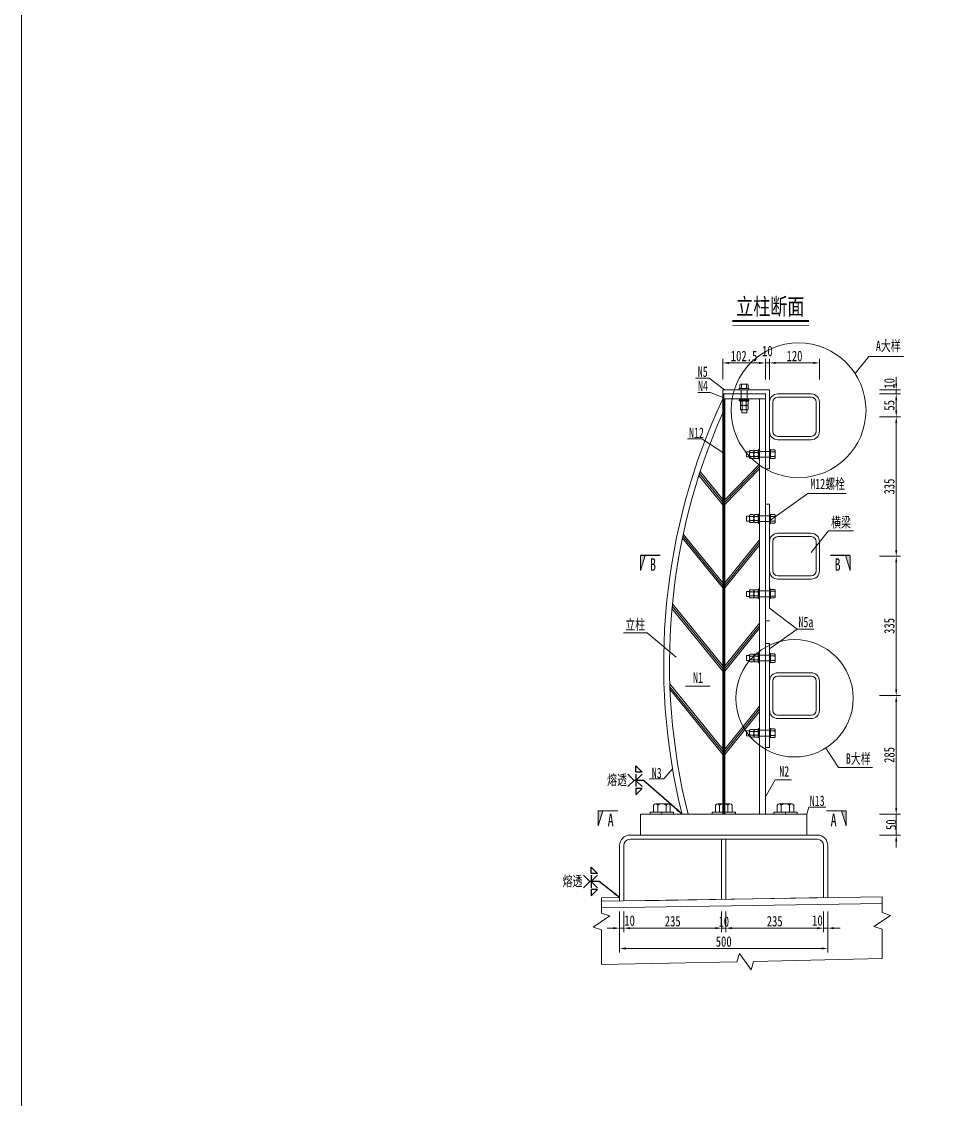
# Model space of a CAD drawing. Extents: x 98573 to 114325, y 0 to 100142.
# Drawn here: x 98573 to 100778, y 53101 to 55691 of the extents above; entities that cross this region are included whole.
import ezdxf
from ezdxf.enums import TextEntityAlignment as Align

# ---------------------------------------------------------------- set-up
doc = ezdxf.new("R2010")
doc.units = 0
doc.header["$MEASUREMENT"] = 0
doc.linetypes.add('DASHED', pattern=[0.75, 0.5, -0.25])
doc.layers.get('0').update_dxf_attribs({"lineweight": 13})
doc.layers.get('Defpoints').update_dxf_attribs({"color": 9, "lineweight": 5})
for name, color, linetype, lineweight in [('文字', 7, 'Continuous', 5), ('文字说明', 7, 'Continuous', 5), ('标注', 4, 'Continuous', 13), ('涪江 尺寸标注线', 4, 'Continuous', 13), ('涪江 钢板双线', 1, 'Continuous', 13), ('细线', 4, 'Continuous', 13), ('钢板双线', 1, 'Continuous', 13)]:
    doc.layers.add(name, color=color, linetype=linetype, lineweight=lineweight)
doc.layers.add('焊缝', color=7, linetype='Continuous')
doc.styles.get("Standard").update_dxf_attribs({"font": '仿宋_GB2312.ttf', "width": 0.75})
doc.dimstyles.new('0.1', dxfattribs={"dimscale": 0, "dimtxt": 2.5, "dimasz": 1.5, "dimexe": 1, "dimexo": 1, "dimgap": 0.4, "dimtad": 1, "dimdec": 1, "dimdsep": 46, "dimtxsty": 'Standard', "dimcen": 0.2, "dimclrd": 256, "dimclre": 256, "dimclrt": 256, "dimadec": 3, "dimazin": 2, "dimtfac": 1, "dimtdec": 1, "dimtmove": 2, "dimatfit": 3, "dimfxl": 4, "dimfxlon": 1, "dimtolj": 1, "dimtzin": 0, "dimlwd": -1, "dimlwe": -1, "dimarcsym": 0})

# ---------------------------------------------------------------- blocks, each defined once
blk = doc.blocks.new('m2')
at = {"layer": '钢板双线', "ltscale": 0.2}
for p, q in [((81074.4, 24797), (81067.4, 24797)), ((81098.7, 24802.8), (81096, 24802.8)), ((81098.7, 24802.8), (81098.7, 24780.1)), ((81122.7, 24798.2), (81098.7, 24798.2)), ((81074.5, 24785), (81067.5, 24785)), ((81098.7, 24780.1), (81096, 24780.1)), ((81122.7, 24784.2), (81098.7, 24784.2))]:
    blk.add_line(p, q, dxfattribs=at)
at = {"layer": '钢板双线'}
for p, q in [((81067.5, 24785), (81067.4, 24797)), ((81074.4, 24798), (81074.5, 24784)), ((81076.1, 24800.3), (81083.7, 24800.3)), ((81083.7, 24795.6), (81076.1, 24795.6)), ((81085.3, 24798), (81085.3, 24784)), ((81085.3, 24798), (81085.3, 24784)), ((81086.9, 24800.3), (81094.4, 24800.3)), ((81094.4, 24795.6), (81086.9, 24795.6)), ((81096, 24802.8), (81096, 24780.1)), ((81096, 24798), (81096.1, 24784)), ((81122.7, 24802.8), (81122.7, 24780.1)), ((81125.5, 24802.8), (81122.7, 24802.8)), ((81125.5, 24802.8), (81125.5, 24780.1)), ((81134.7, 24801.8), (81125.5, 24801.8)), ((81125.5, 24797.1), (81134.7, 24797.1)), ((81136.3, 24799.5), (81136.3, 24783.5)), ((81083.7, 24786.3), (81076.1, 24786.3)), ((81076.1, 24781.6), (81083.7, 24781.6)), ((81094.4, 24786.3), (81086.9, 24786.3)), ((81086.9, 24781.6), (81094.5, 24781.6)), ((81125.5, 24780.1), (81122.7, 24780.1)), ((81125.5, 24785.8), (81134.7, 24785.8)), ((81134.7, 24781.1), (81125.5, 24781.1))]:
    blk.add_line(p, q, dxfattribs=at)
at = {"layer": '钢板双线', "extrusion": (0, 0, -1)}
for centre, major_axis, ratio, start_param, end_param in [((81089.8, 24798), (-15.4, 0), 0.341432, -0.460921, 0.460921), ((81069.9, 24791), (-15.4, 0), 0.682865, 2.680671, 3.602514), ((81100.6, 24798), (-15.4, 0), 0.341432, -0.460921, 0.460921), ((81080.7, 24791), (-15.4, 0), 0.682865, 2.680671, 3.602514), ((81121, 24791.5), (15.4, 0), 0.829193, -0.460921, 0.460921), ((81069.9, 24784), (-15.4, 0), 0.341432, 2.680671, 3.602514), ((81080.7, 24784), (-15.4, 0), 0.341432, 2.680671, 3.602514), ((81121, 24783.5), (15.4, 0), 0.341432, -0.460921, 0.460921)]:
    blk.add_ellipse(centre, major_axis=major_axis, ratio=ratio, start_param=start_param, end_param=end_param, dxfattribs=at)
at = {"layer": '钢板双线'}
for centre, major_axis, ratio, start_param, end_param in [((81089.8, 24791), (15.4, 0), 0.682865, 2.680671, 3.602514), ((81069.9, 24798), (15.4, 0), 0.341432, -0.460921, 0.460921), ((81100.6, 24791), (15.4, 0), 0.682865, 2.680671, 3.602514), ((81080.7, 24798), (15.4, 0), 0.341432, -0.460921, 0.460921), ((81121, 24799.5), (-15.4, 0), 0.341432, 2.680671, 3.602514), ((81089.8, 24784), (15.4, 0), 0.341432, 2.680671, 3.602514), ((81100.6, 24784), (15.4, 0), 0.341432, 2.680671, 3.602514)]:
    blk.add_ellipse(centre, major_axis=major_axis, ratio=ratio, start_param=start_param, end_param=end_param, dxfattribs=at)
blk = doc.blocks.new('*D694')
at = {"layer": 'Defpoints', "color": 0, "linetype": 'DASHED', "transparency": 16777216}
for p in [(100257.1, 54870.9), (100257.1, 54796.4), (100359.6, 54796.4)]:
    blk.add_point(p, dxfattribs=at)
at = {"layer": '标注', "transparency": 16777216}
for p, q in [((100257.1, 54830.9), (100257.1, 54880.9)), ((100359.6, 54830.9), (100359.6, 54880.9))]:
    blk.add_line(p, q, dxfattribs=at)
at = {"layer": '标注', "color": 4, "transparency": 16777216}
blk.add_line((100344.6, 54870.9), (100272.1, 54870.9), dxfattribs=at)
at = {"layer": '标注', "color": 4, "linetype": 'DASHED', "transparency": 16777216}
for points in [[(100272.1, 54873.4), (100272.1, 54868.4), (100257.1, 54870.9)], [(100344.6, 54873.4), (100344.6, 54868.4), (100359.6, 54870.9)]]:
    blk.add_solid(points, dxfattribs=at)
at = {"layer": '标注', "linetype": 'DASHED', "transparency": 16777216, "insert": (100308.4, 54887.4), "char_height": 25, "attachment_point": 5}
blk.add_mtext('\\A1;102.5', dxfattribs=at)
blk = doc.blocks.new('*D695')
at = {"layer": 'Defpoints', "color": 0, "linetype": 'DASHED', "transparency": 16777216}
for p in [(100369.6, 54870.9), (100359.6, 54796.4), (100369.6, 54796.4)]:
    blk.add_point(p, dxfattribs=at)
at = {"layer": '标注', "color": 4, "transparency": 16777216}
for p, q in [((100344.6, 54870.9), (100329.6, 54870.9)), ((100359.6, 54870.9), (100369.6, 54870.9)), ((100384.6, 54870.9), (100399.6, 54870.9))]:
    blk.add_line(p, q, dxfattribs=at)
at = {"layer": '标注', "transparency": 16777216}
for p, q in [((100359.6, 54830.9), (100359.6, 54880.9)), ((100369.6, 54830.9), (100369.6, 54880.9))]:
    blk.add_line(p, q, dxfattribs=at)
at = {"layer": '标注', "color": 4, "linetype": 'DASHED', "transparency": 16777216}
for points in [[(100344.6, 54873.4), (100344.6, 54868.4), (100359.6, 54870.9)], [(100384.6, 54873.4), (100384.6, 54868.4), (100369.6, 54870.9)]]:
    blk.add_solid(points, dxfattribs=at)
at = {"layer": '标注', "linetype": 'DASHED', "transparency": 16777216, "insert": (100364.6, 54899.4), "char_height": 25, "attachment_point": 5}
blk.add_mtext('\\A1;10', dxfattribs=at)
blk = doc.blocks.new('*D468')
at = {"layer": 'Defpoints', "color": 0, "linetype": 'DASHED', "transparency": 16777216}
for p in [(100489.6, 54870.9), (100369.6, 54766.4), (100489.6, 54761)]:
    blk.add_point(p, dxfattribs=at)
at = {"layer": '标注', "transparency": 16777216}
for p, q in [((100369.6, 54830.9), (100369.6, 54880.9)), ((100489.6, 54830.9), (100489.6, 54880.9))]:
    blk.add_line(p, q, dxfattribs=at)
at = {"layer": '标注', "color": 4, "transparency": 16777216}
blk.add_line((100384.6, 54870.9), (100474.6, 54870.9), dxfattribs=at)
at = {"layer": '标注', "color": 4, "linetype": 'DASHED', "transparency": 16777216}
for points in [[(100384.6, 54873.4), (100384.6, 54868.4), (100369.6, 54870.9)], [(100474.6, 54873.4), (100474.6, 54868.4), (100489.6, 54870.9)]]:
    blk.add_solid(points, dxfattribs=at)
at = {"layer": '标注', "linetype": 'DASHED', "transparency": 16777216, "insert": (100429.6, 54887.4), "char_height": 25, "attachment_point": 5}
blk.add_mtext('\\A1;120', dxfattribs=at)
blk = doc.blocks.new('*D464')
at = {"layer": 'Defpoints', "color": 0, "transparency": 16777216}
for p in [(100351.2, 54796.4), (100469.6, 54741.4), (100674, 54741.4)]:
    blk.add_point(p, dxfattribs=at)
at = {"layer": '标注', "transparency": 16777216}
for p, q in [((100634, 54796.4), (100684, 54796.4)), ((100634, 54741.4), (100684, 54741.4))]:
    blk.add_line(p, q, dxfattribs=at)
at = {"layer": '标注', "color": 4, "transparency": 16777216}
blk.add_line((100674, 54781.4), (100674, 54756.4), dxfattribs=at)
for points in [[(100671.5, 54781.4), (100676.5, 54781.4), (100674, 54796.4)], [(100671.5, 54756.4), (100676.5, 54756.4), (100674, 54741.4)]]:
    blk.add_solid(points, dxfattribs=at)
at = {"layer": '标注', "transparency": 16777216, "insert": (100657.5, 54768.9), "char_height": 25, "attachment_point": 5, "rotation": 90}
blk.add_mtext('\\A1;55', dxfattribs=at)
blk = doc.blocks.new('*D465')
at = {"layer": 'Defpoints', "color": 0, "transparency": 16777216}
for p in [(100469.6, 54741.4), (100469.6, 54406.4), (100674, 54406.4)]:
    blk.add_point(p, dxfattribs=at)
at = {"layer": '标注', "transparency": 16777216}
for p, q in [((100634, 54741.4), (100684, 54741.4)), ((100634, 54406.4), (100684, 54406.4))]:
    blk.add_line(p, q, dxfattribs=at)
at = {"layer": '标注', "color": 4, "transparency": 16777216}
blk.add_line((100674, 54726.4), (100674, 54421.4), dxfattribs=at)
for points in [[(100671.5, 54726.4), (100676.5, 54726.4), (100674, 54741.4)], [(100671.5, 54421.4), (100676.5, 54421.4), (100674, 54406.4)]]:
    blk.add_solid(points, dxfattribs=at)
at = {"layer": '标注', "transparency": 16777216, "insert": (100657.5, 54573.9), "char_height": 25, "attachment_point": 5, "rotation": 90}
blk.add_mtext('\\A1;335', dxfattribs=at)
blk = doc.blocks.new('*D466')
at = {"layer": 'Defpoints', "color": 0, "transparency": 16777216}
for p in [(100469.6, 54406.4), (100469.6, 54071.4), (100674, 54071.4)]:
    blk.add_point(p, dxfattribs=at)
at = {"layer": '标注', "transparency": 16777216}
for p, q in [((100634, 54406.4), (100684, 54406.4)), ((100634, 54071.4), (100684, 54071.4))]:
    blk.add_line(p, q, dxfattribs=at)
at = {"layer": '标注', "color": 4, "transparency": 16777216}
blk.add_line((100674, 54391.4), (100674, 54086.4), dxfattribs=at)
for points in [[(100671.5, 54391.4), (100676.5, 54391.4), (100674, 54406.4)], [(100671.5, 54086.4), (100676.5, 54086.4), (100674, 54071.4)]]:
    blk.add_solid(points, dxfattribs=at)
at = {"layer": '标注', "transparency": 16777216, "insert": (100657.5, 54238.9), "char_height": 25, "attachment_point": 5, "rotation": 90}
blk.add_mtext('\\A1;335', dxfattribs=at)
blk = doc.blocks.new('*D467')
at = {"layer": 'Defpoints', "color": 0, "transparency": 16777216}
for p in [(100469.6, 54071.4), (100402.4, 53786.4), (100674, 53786.4)]:
    blk.add_point(p, dxfattribs=at)
at = {"layer": '标注', "transparency": 16777216}
for p, q in [((100634, 54071.4), (100684, 54071.4)), ((100634, 53786.4), (100684, 53786.4))]:
    blk.add_line(p, q, dxfattribs=at)
at = {"layer": '标注', "color": 4, "transparency": 16777216}
blk.add_line((100674, 54056.4), (100674, 53801.4), dxfattribs=at)
for points in [[(100671.5, 54056.4), (100676.5, 54056.4), (100674, 54071.4)], [(100671.5, 53801.4), (100676.5, 53801.4), (100674, 53786.4)]]:
    blk.add_solid(points, dxfattribs=at)
at = {"layer": '标注', "transparency": 16777216, "insert": (100657.5, 53928.9), "char_height": 25, "attachment_point": 5, "rotation": 90}
blk.add_mtext('\\A1;285', dxfattribs=at)
blk = doc.blocks.new('*D693')
at = {"layer": 'Defpoints', "color": 0, "transparency": 16777216}
for p in [(100352.2, 54806.4), (100351.2, 54796.4), (100674, 54796.4)]:
    blk.add_point(p, dxfattribs=at)
at = {"layer": '标注', "color": 4, "transparency": 16777216}
for p, q in [((100674, 54821.4), (100674, 54836.4)), ((100674, 54806.4), (100674, 54796.4)), ((100674, 54781.4), (100674, 54766.4))]:
    blk.add_line(p, q, dxfattribs=at)
at = {"layer": '标注', "transparency": 16777216}
for p, q in [((100634, 54806.4), (100684, 54806.4)), ((100634, 54796.4), (100684, 54796.4))]:
    blk.add_line(p, q, dxfattribs=at)
at = {"layer": '标注', "color": 4, "transparency": 16777216}
for points in [[(100671.5, 54821.4), (100676.5, 54821.4), (100674, 54806.4)], [(100671.5, 54781.4), (100676.5, 54781.4), (100674, 54796.4)]]:
    blk.add_solid(points, dxfattribs=at)
at = {"layer": '标注', "transparency": 16777216, "insert": (100657.6, 54821.8), "char_height": 25, "attachment_point": 5, "rotation": 90}
blk.add_mtext('\\A1;10', dxfattribs=at)
blk = doc.blocks.new('2')
blk.add_hatch(color=256).paths.add_polyline_path([(284.16, 510.9), (287.79, 509.77), (287.79, 510.9)])
for p, q in [((287.79, 510.9), (284.16, 510.9)), ((284.16, 510.9), (287.79, 509.77))]:
    blk.add_line(p, q)
at = {"const_width": 0.3}
blk.add_lwpolyline([(287.79, 506.15), (287.79, 510.9)], dxfattribs=at)
at = {"width": 0.7}
blk.add_attdef('A', text='', height=3.5, dxfattribs=at).set_placement((285.6, 507.89), align=Align.MIDDLE_CENTER)
blk = doc.blocks.new('*D696')
at = {"layer": 'Defpoints', "color": 0, "transparency": 16777216}
for p in [(100438.8, 53786.4), (100438.8, 53736.4), (100674, 53736.4)]:
    blk.add_point(p, dxfattribs=at)
at = {"layer": '标注', "color": 4, "transparency": 16777216}
for p, q in [((100674, 53801.4), (100674, 53816.4)), ((100674, 53786.4), (100674, 53736.4)), ((100674, 53721.4), (100674, 53706.4))]:
    blk.add_line(p, q, dxfattribs=at)
at = {"layer": '标注', "transparency": 16777216}
for p, q in [((100634, 53786.4), (100684, 53786.4)), ((100634, 53736.4), (100684, 53736.4))]:
    blk.add_line(p, q, dxfattribs=at)
at = {"layer": '标注', "color": 4, "transparency": 16777216}
for points in [[(100671.5, 53801.4), (100676.5, 53801.4), (100674, 53786.4)], [(100671.5, 53721.4), (100676.5, 53721.4), (100674, 53736.4)]]:
    blk.add_solid(points, dxfattribs=at)
at = {"layer": '标注', "transparency": 16777216, "insert": (100662, 53761.4), "char_height": 25, "attachment_point": 5, "rotation": 90}
blk.add_mtext('\\A1;50', dxfattribs=at)
blk = doc.blocks.new('*D614')
at = {"layer": 'Defpoints', "color": 0, "transparency": 16777216}
for p in [(100009.6, 53693.9), (100019.6, 53691.1), (100009.6, 53512.7)]:
    blk.add_point(p, dxfattribs=at)
at = {"layer": '标注', "transparency": 16777216}
for p, q in [((100009.6, 53552.7), (100009.6, 53502.7)), ((100019.6, 53552.7), (100019.6, 53502.7))]:
    blk.add_line(p, q, dxfattribs=at)
at = {"layer": '标注', "color": 4, "transparency": 16777216}
for p, q in [((99994.6, 53512.7), (99979.6, 53512.7)), ((100019.6, 53512.7), (100009.6, 53512.7)), ((100034.6, 53512.7), (100049.6, 53512.7))]:
    blk.add_line(p, q, dxfattribs=at)
for points in [[(99994.6, 53515.2), (99994.6, 53510.2), (100009.6, 53512.7)], [(100034.6, 53515.2), (100034.6, 53510.2), (100019.6, 53512.7)]]:
    blk.add_solid(points, dxfattribs=at)
at = {"layer": '标注', "transparency": 16777216, "insert": (100033.5, 53530.6), "char_height": 25, "attachment_point": 5}
blk.add_mtext('\\A1;10', dxfattribs=at)
blk = doc.blocks.new('ls')
at = {"color": 4}
blk.add_line((0, 0), (0, 5), dxfattribs=at)
at = {"layer": '涪江 钢板双线', "color": 4}
for p, q in [((-28, 5), (28, 5)), ((-28, 5), (-28, 0)), ((-28, 0), (28, 0)), ((-20, 21.6), (-20, 5)), ((-18.7, 5), (18.7, 5)), ((-15, 25), (15, 25)), ((-14, 5), (14, 5)), ((-10, 5), (-10, 21.6)), ((10, 5), (10, 21.6)), ((20, 21.6), (20, 5)), ((28, 5), (28, 0))]:
    blk.add_line(p, q, dxfattribs=at)
blk.add_ellipse((-15, -7.9), major_axis=(0, 32.9), ratio=0.341432, start_param=-0.460921, end_param=0.460921, dxfattribs=at)
at = {"layer": '涪江 钢板双线', "color": 4, "extrusion": (0, 0, -1)}
for centre, ratio in [((0, -7.9), 0.682865), ((15, -7.9), 0.341432)]:
    blk.add_ellipse(centre, major_axis=(0, 32.9), ratio=ratio, start_param=-0.460921, end_param=0.460921, dxfattribs=at)
blk = doc.blocks.new('*D756')
at = {"layer": 'Defpoints', "color": 0, "transparency": 16777216}
for p in [(100009.6, 53645), (100509.6, 53648.7), (100509.6, 53463.9)]:
    blk.add_point(p, dxfattribs=at)
at = {"layer": '标注', "transparency": 16777216}
for p, q in [((100009.6, 53503.9), (100009.6, 53453.9)), ((100509.6, 53503.9), (100509.6, 53453.9))]:
    blk.add_line(p, q, dxfattribs=at)
at = {"layer": '标注', "color": 4, "transparency": 16777216}
blk.add_line((100024.6, 53463.9), (100494.6, 53463.9), dxfattribs=at)
for points in [[(100024.6, 53466.4), (100024.6, 53461.4), (100009.6, 53463.9)], [(100494.6, 53466.4), (100494.6, 53461.4), (100509.6, 53463.9)]]:
    blk.add_solid(points, dxfattribs=at)
at = {"layer": '标注', "transparency": 16777216, "insert": (100259.6, 53480.4), "char_height": 25, "attachment_point": 5}
blk.add_mtext('\\A1;500', dxfattribs=at)
blk = doc.blocks.new('*D537')
at = {"layer": 'Defpoints', "color": 0, "transparency": 16777216}
for p in [(100019.6, 53606.6), (100254.6, 53606.6), (100254.6, 53512.7)]:
    blk.add_point(p, dxfattribs=at)
at = {"layer": '标注', "transparency": 16777216}
for p, q in [((100019.6, 53552.7), (100019.6, 53502.7)), ((100254.6, 53552.7), (100254.6, 53502.7))]:
    blk.add_line(p, q, dxfattribs=at)
at = {"layer": '标注', "color": 4, "transparency": 16777216}
blk.add_line((100034.6, 53512.7), (100239.6, 53512.7), dxfattribs=at)
for points in [[(100034.6, 53515.2), (100034.6, 53510.2), (100019.6, 53512.7)], [(100239.6, 53515.2), (100239.6, 53510.2), (100254.6, 53512.7)]]:
    blk.add_solid(points, dxfattribs=at)
at = {"layer": '标注', "transparency": 16777216, "insert": (100137.1, 53529.2), "char_height": 25, "attachment_point": 5}
blk.add_mtext('\\A1;235', dxfattribs=at)
blk = doc.blocks.new('*D538')
at = {"layer": 'Defpoints', "color": 0, "transparency": 16777216}
for p in [(100254.6, 53641.6), (100264.6, 53641.6), (100264.6, 53512.7)]:
    blk.add_point(p, dxfattribs=at)
at = {"layer": '标注', "transparency": 16777216}
for p, q in [((100254.6, 53552.7), (100254.6, 53502.7)), ((100264.6, 53552.7), (100264.6, 53502.7))]:
    blk.add_line(p, q, dxfattribs=at)
at = {"layer": '标注', "color": 4, "transparency": 16777216}
for p, q in [((100239.6, 53512.7), (100224.6, 53512.7)), ((100254.6, 53512.7), (100264.6, 53512.7)), ((100279.6, 53512.7), (100294.6, 53512.7))]:
    blk.add_line(p, q, dxfattribs=at)
for points in [[(100239.6, 53515.2), (100239.6, 53510.2), (100254.6, 53512.7)], [(100279.6, 53515.2), (100279.6, 53510.2), (100264.6, 53512.7)]]:
    blk.add_solid(points, dxfattribs=at)
at = {"layer": '标注', "transparency": 16777216, "insert": (100259.8, 53528.6), "char_height": 25, "attachment_point": 5}
blk.add_mtext('\\A1;10', dxfattribs=at)
blk = doc.blocks.new('*D378')
at = {"layer": 'Defpoints', "color": 0, "transparency": 16777216}
for p in [(100264.6, 53606.6), (100499.6, 53606.6), (100499.6, 53512.7)]:
    blk.add_point(p, dxfattribs=at)
at = {"layer": '标注', "transparency": 16777216}
for p, q in [((100264.6, 53552.7), (100264.6, 53502.7)), ((100499.6, 53552.7), (100499.6, 53502.7))]:
    blk.add_line(p, q, dxfattribs=at)
at = {"layer": '标注', "color": 4, "transparency": 16777216}
blk.add_line((100279.6, 53512.7), (100484.6, 53512.7), dxfattribs=at)
for points in [[(100279.6, 53515.2), (100279.6, 53510.2), (100264.6, 53512.7)], [(100484.6, 53515.2), (100484.6, 53510.2), (100499.6, 53512.7)]]:
    blk.add_solid(points, dxfattribs=at)
at = {"layer": '标注', "transparency": 16777216, "insert": (100382.1, 53529.2), "char_height": 25, "attachment_point": 5}
blk.add_mtext('\\A1;235', dxfattribs=at)
blk = doc.blocks.new('*D539')
at = {"layer": 'Defpoints', "color": 0, "transparency": 16777216}
for p in [(100499.6, 53638.9), (100509.6, 53638.9), (100509.6, 53512.7)]:
    blk.add_point(p, dxfattribs=at)
at = {"layer": '标注', "transparency": 16777216}
for p, q in [((100499.6, 53552.7), (100499.6, 53502.7)), ((100509.6, 53552.7), (100509.6, 53502.7))]:
    blk.add_line(p, q, dxfattribs=at)
at = {"layer": '标注', "color": 4, "transparency": 16777216}
for p, q in [((100484.6, 53512.7), (100469.6, 53512.7)), ((100499.6, 53512.7), (100509.6, 53512.7)), ((100524.6, 53512.7), (100539.6, 53512.7))]:
    blk.add_line(p, q, dxfattribs=at)
for points in [[(100484.6, 53515.2), (100484.6, 53510.2), (100499.6, 53512.7)], [(100524.6, 53515.2), (100524.6, 53510.2), (100509.6, 53512.7)]]:
    blk.add_solid(points, dxfattribs=at)
at = {"layer": '标注', "transparency": 16777216, "insert": (100484.7, 53531), "char_height": 25, "attachment_point": 5}
blk.add_mtext('\\A1;10', dxfattribs=at)

msp = doc.modelspace()

# ---------------------------------------------------------------- linework, layer by layer
at = {"color": 1}
for p, q in [((100369.6229, 54806.44199), (100257.1229, 54806.44199)), ((100257.1229, 54806.44199), (100257.1229, 54796.44199)), ((100369.6229, 54806.44199), (100369.6229, 54616.44199)), ((100257.1229, 53786.86201), (100257.1229, 54796.44199)), ((100359.6229, 54796.44199), (100257.1229, 54796.44199)), ((100359.6229, 54784.44199), (100257.1229, 54784.44199)), ((100262.1229, 53786.44199), (100262.1229, 54784.44199)), ((100345.6229, 54784.44199), (100345.6229, 53786.44199)), ((100359.6229, 54796.44199), (100359.6229, 53786.44199)), ((100389.6229, 54796.44199), (100469.6229, 54796.44199)), ((100389.6229, 54788.44199), (100469.6229, 54788.44199)), ((100369.6229, 54706.44199), (100369.6229, 54776.44199)), ((100377.6229, 54706.44199), (100377.6229, 54776.44199)), ((100481.6229, 54776.44199), (100481.6229, 54706.44199)), ((100489.6229, 54776.44199), (100489.6229, 54706.44199)), ((100469.6229, 54694.44199), (100389.6229, 54694.44199)), ((100469.6229, 54686.44199), (100389.6229, 54686.44199)), ((100262.1229, 54541.87645), (100345.6229, 54627.93)), ((100257.1229, 54530.08593), (100200.0128, 54600.61103)), ((100257.1229, 54542.79806), (100202.95022, 54609.69575)), ((100262.1229, 54530.38844), (100345.6229, 54616.44199)), ((100359.6229, 54616.44199), (100369.6229, 54616.44199)), ((100359.6229, 54531.44199), (100369.6229, 54531.44199)), ((100369.6229, 54531.44199), (100369.6229, 54281.44199)), ((100257.1229, 54330.08593), (100160.33474, 54449.60935)), ((100257.1229, 54342.79806), (100162.46188, 54459.69468)), ((100262.1229, 54342.79806), (100345.6229, 54445.91197)), ((100389.6229, 54461.44199), (100469.6229, 54461.44199)), ((100389.6229, 54453.44199), (100469.6229, 54453.44199)), ((100262.1229, 54330.08593), (100345.6229, 54433.19984)), ((100369.6229, 54371.44199), (100369.6229, 54441.44199)), ((100377.6229, 54371.44199), (100377.6229, 54441.44199)), ((100481.6229, 54441.44199), (100481.6229, 54371.44199)), ((100489.6229, 54441.44199), (100489.6229, 54371.44199)), ((100469.6229, 54359.44199), (100389.6229, 54359.44199)), ((100469.6229, 54351.44199), (100389.6229, 54351.44199)), ((100257.1229, 54142.79806), (100136.38588, 54291.89586)), ((100257.1229, 54130.08593), (100135.32117, 54280.49854)), ((100262.1229, 54142.79806), (100345.6229, 54245.91197)), ((100359.6229, 54251.44199), (100369.6229, 54251.44199)), ((100262.1229, 54130.08593), (100345.6229, 54233.19984)), ((100359.6229, 54196.44199), (100369.6229, 54196.44199)), ((100369.6229, 54196.44199), (100369.6229, 53946.44199)), ((100369.6229, 54036.44199), (100369.6229, 54106.44199)), ((100377.6229, 54036.44199), (100377.6229, 54106.44199)), ((100389.6229, 54126.44199), (100469.6229, 54126.44199)), ((100389.6229, 54118.44199), (100469.6229, 54118.44199)), ((100481.6229, 54106.44199), (100481.6229, 54036.44199)), ((100489.6229, 54106.44199), (100489.6229, 54036.44199)), ((100257.1229, 53942.79806), (100130.19023, 54099.54685)), ((100257.1229, 53930.08593), (100130.68454, 54086.22431)), ((100262.1229, 53942.79806), (100345.6229, 54045.91197)), ((100262.1229, 53930.08593), (100345.6229, 54033.19984)), ((100469.6229, 54024.44199), (100389.6229, 54024.44199)), ((100469.6229, 54016.44199), (100389.6229, 54016.44199)), ((100359.6229, 53946.44199), (100369.6229, 53946.44199)), ((100059.6229, 53786.44199), (100459.6229, 53786.44199)), ((100059.6229, 53786.44199), (100059.6229, 53736.44199)), ((100459.65234, 53786.44199), (100459.60338, 53736.54995)), ((100034.64252, 53736.44199), (100484.60327, 53736.44199)), ((100034.64252, 53726.44199), (100484.60327, 53726.44199)), ((100254.6229, 53582.19727), (100254.6229, 53726.44199)), ((100264.6229, 53582.34727), (100264.6229, 53726.44199)), ((100009.64252, 53578.52198), (100009.64252, 53711.44208)), ((100019.64252, 53578.52198), (100019.64252, 53711.44199)), ((100499.60327, 53711.44199), (100499.60327, 53586.02198)), ((100509.60327, 53711.44199), (100509.60327, 53586.02198)), ((100509.60327, 53586.02198), (100059.64252, 53578.52198))]:
    msp.add_line(p, q, dxfattribs=at)
for p, q in [((99966.01803, 53577.8682), (100639.96644, 53587.97742)), ((99966.01803, 53585.8682), (100009.64252, 53586.52256)), ((99966.01803, 53561.8682), (100639.96644, 53571.97742))]:
    msp.add_line(p, q)
for centre, radius, start, end in [((101615.40067, 54147.98187), 1500, 154.89320904, 193.94713793), ((100389.6229, 54776.44199), 20, 90, 180), ((100389.6229, 54776.44199), 12, 90, 180), ((100469.6229, 54776.44199), 20, 0, 90), ((100469.6229, 54776.44199), 12, 0, 90), ((101615.40067, 54147.98187), 1486, 156.07112248, 194.0812351), ((100389.6229, 54706.44199), 20, 180, 270), ((100389.6229, 54706.44199), 12, 180, 270), ((100469.6229, 54706.44199), 20, 270, 0), ((100469.6229, 54706.44199), 12, 270, 0), ((100389.6229, 54441.44199), 20, 90, 180), ((100389.6229, 54441.44199), 12, 90, 180), ((100469.6229, 54441.44199), 20, 0, 90), ((100469.6229, 54441.44199), 12, 0, 90), ((100389.6229, 54371.44199), 20, 180, 270), ((100389.6229, 54371.44199), 12, 180, 270), ((100469.6229, 54371.44199), 20, 270, 0), ((100469.6229, 54371.44199), 12, 270, 0), ((100389.6229, 54106.44199), 20, 90, 180), ((100389.6229, 54106.44199), 12, 90, 180), ((100469.6229, 54106.44199), 20, 0, 90), ((100469.6229, 54106.44199), 12, 0, 90), ((100389.6229, 54036.44199), 20, 180, 270), ((100389.6229, 54036.44199), 12, 180, 270), ((100469.6229, 54036.44199), 20, 270, 0), ((100469.6229, 54036.44199), 12, 270, 0), ((100034.64252, 53711.44199), 25, 90, 180), ((100034.64252, 53711.44199), 15, 90, 180), ((100484.60327, 53711.44199), 25, 360, 90), ((100484.60327, 53711.44199), 15, 360, 90)]:
    msp.add_arc(centre, radius, start, end, dxfattribs=at)
at = {"layer": 'Defpoints'}
for p, q in [((100259.6229, 53786.44199), (100259.6229, 54796.44199)), ((100257.1229, 54536.44199), (100201.47575, 54605.1605)), ((100262.1229, 54536.13245), (100345.6229, 54622.186)), ((100257.1229, 54336.44199), (100161.39107, 54454.66096)), ((100262.1229, 54336.44199), (100345.6229, 54439.55591)), ((100257.1229, 54136.44199), (100135.8436, 54286.20946)), ((100262.1229, 54136.44199), (100345.6229, 54239.55591)), ((100257.1229, 53936.44199), (100130.4217, 54092.90494)), ((100262.1229, 53936.44199), (100345.6229, 54039.55591))]:
    msp.add_line(p, q, dxfattribs=at)
at = {"layer": '文字', "const_width": 5}
msp.add_lwpolyline([(100280.51689, 54971.43148), (100464.46273, 54971.43148)], dxfattribs=at)
at = {"layer": '文字', "ltscale": 100, "const_width": 1.5}
msp.add_lwpolyline([(100280.51689, 54961.43148), (100464.46273, 54961.43148)], dxfattribs=at)
at = {"layer": '标注'}
msp.add_line((100369.6229, 54281.44199), (100436.00453, 54231.46645), dxfattribs=at)
msp.add_lwpolyline([(98573.01049, 55858.30192), (105862.16093, 55858.30192), (105862.16093, 46332.42017), (98573.01049, 46332.42017)], close=True, dxfattribs=at)
msp.add_circle((100439.46024, 54757.10897), 161.96784, dxfattribs=at)
at = {"layer": '涪江 尺寸标注线'}
for points in [[(99966.3676, 53425.15374), (99966.01803, 53508.7684), (99946.01762, 53515.43508), (99986.01845, 53542.10173), (99966.01803, 53548.7684), (99966.01803, 53585.8682)], [(100640.25983, 53439.92967), (100639.96644, 53510.10846), (100619.96602, 53516.77514), (100659.96686, 53543.44179), (100639.96644, 53550.10846), (100639.96644, 53587.97742)], [(100640.01591, 53439.92377), (100331.50097, 53432.46002), (100325.23575, 53412.33023), (100297.77418, 53451.78957), (100291.50898, 53431.65978), (99966.12367, 53425.14886)]]:
    msp.add_lwpolyline(points, dxfattribs=at)
at = {"layer": '焊缝', "color": 4}
for p, q in [((100048.28752, 53887.32246), (100048.28752, 53902.44244)), ((100063.40751, 53887.32246), (100048.28752, 53902.44244)), ((100044.54935, 53867.88248), (100029.42936, 53883.00246)), ((100063.40751, 53887.32246), (100048.28752, 53887.32246)), ((100048.28752, 53867.88248), (100063.40751, 53883.00246)), ((100048.28752, 53883.00246), (100048.28752, 53852.76249)), ((100044.54935, 53867.88248), (100029.42936, 53852.76249)), ((100067.24245, 53867.88248), (100044.54935, 53867.88248)), ((100048.28752, 53867.88248), (100063.40751, 53852.76249)), ((100048.28752, 53848.4425), (100048.28752, 53833.32251)), ((100063.40751, 53848.4425), (100048.28752, 53848.4425)), ((100063.40751, 53848.4425), (100048.28752, 53833.32251)), ((100159.6229, 53786.44199), (100067.24245, 53867.88248)), ((99937.74578, 53624.80519), (99922.6258, 53639.92517)), ((99941.48396, 53644.24517), (99941.48396, 53659.36515)), ((99956.60394, 53644.24517), (99941.48396, 53659.36515)), ((99956.60394, 53644.24517), (99941.48396, 53644.24517)), ((99941.48396, 53624.80519), (99956.60394, 53639.92517)), ((99941.48396, 53639.92517), (99941.48396, 53609.6852)), ((99937.74578, 53624.80519), (99922.6258, 53609.6852)), ((99960.43889, 53624.80519), (99937.74578, 53624.80519)), ((99941.48396, 53624.80519), (99956.60394, 53609.6852)), ((100009.64252, 53586.52256), (99960.43889, 53624.80519)), ((99941.48396, 53605.36521), (99941.48396, 53590.24522)), ((99956.60394, 53605.36521), (99941.48396, 53605.36521)), ((99956.60394, 53605.36521), (99941.48396, 53590.24522))]:
    msp.add_line(p, q, dxfattribs=at)
for points in [[(100145.68537, 53795.12961), (100149.25636, 53799.18029), (100159.6229, 53786.44199)], [(99995.19869, 53594.33954), (99998.51468, 53598.60149), (100009.64252, 53586.52256)]]:
    msp.add_solid(points, dxfattribs=at)
at = {"layer": '细线', "ltscale": 100, "extrusion": (0, 0, -1)}
for p, q in [((100191.52803, 54834.54237), (100225.00422, 54834.54237)), ((100261.65242, 54806.44199), (100225.00422, 54834.54237)), ((100469.6229, 54415.26493), (100511.47376, 54467.42265))]:
    msp.add_line(p, q, dxfattribs=at)
at = {"layer": '细线'}
for p, q in [((100197.4412, 54800.18421), (100227.77643, 54800.18421)), ((100227.77643, 54800.18421), (100257.1229, 54787.46926)), ((100172.97359, 54688.2322), (100206.81147, 54688.2322)), ((100206.81147, 54688.2322), (100259.6229, 54654.30236)), ((100075.51774, 54222.74537), (100018.57833, 54222.74537)), ((100075.51774, 54222.74537), (100145.79229, 54163.80476)), ((100227.0521, 54093.88089), (100167.75772, 54093.88089)), ((100116.13675, 53871.12568), (100136.81428, 53895.43032)), ((100081.22967, 53871.12568), (100116.13675, 53871.12568)), ((100383.3296, 53868.75879), (100359.6229, 53827.97972)), ((100422.76637, 53868.75879), (100383.3296, 53868.75879)), ((100464.04354, 53803.29669), (100459.65234, 53786.44199)), ((100464.04354, 53803.29669), (100504.79211, 53803.29669))]:
    msp.add_line(p, q, dxfattribs=at)
at = {"layer": '细线', "ltscale": 100}
msp.add_line((100511.47376, 54467.42265), (100571.28483, 54467.42265), dxfattribs=at)
at = {"layer": '细线', "ltscale": 100, "extrusion": (0, 0, -1)}
for points in [[(-100575.01581, 54845.75585), (-100608.23687, 54885.9742), (-100691.60876, 54885.9742)], [(-100366.18141, 54488.7551), (-100462.02268, 54557.38221), (-100553.35355, 54557.38221)], [(-100369.6229, 54183.93391), (-100436.00453, 54231.46645), (-100475.94624, 54231.46645)], [(-100504.65852, 53945.60153), (-100535.70278, 53898.92118), (-100616.64245, 53898.92118)]]:
    msp.add_lwpolyline(points, dxfattribs=at)
at = {"layer": '细线', "ltscale": 100}
msp.add_circle((100429.74213, 54065.01674), 140.9697, dxfattribs=at)

# ---------------------------------------------------------------- block references
ref = msp.add_blockref('2', (105168.74838, 51530.3756), dxfattribs=dict(xscale=10, yscale=10, zscale=10, rotation=90))
ref.add_attrib('A', 'B', dxfattribs={"height": 30, "width": 0.7}).set_placement((100089.84513, 54386.35727), align=Align.MIDDLE_CENTER)
ref = msp.add_blockref('2', (95454.19662, 51530.3756), dxfattribs=dict(xscale=-10, yscale=10, zscale=10, rotation=270))
ref.add_attrib('A', 'B', dxfattribs={"height": 30, "width": 0.7}).set_placement((100533.09988, 54386.35727), align=Align.MIDDLE_CENTER)
ref = msp.add_blockref('2', (105066.95015, 50916.76395), dxfattribs=dict(xscale=10, yscale=10, zscale=10, rotation=90))
ref.add_attrib('A', 'A', dxfattribs={"height": 30, "width": 0.7}).set_placement((99988.04689, 53772.74562), align=Align.MIDDLE_CENTER)
at = {"color": 3, "xscale": -1}
for p in [(100111.30357, 53786.44199), (100259.6229, 53786.44199)]:
    msp.add_blockref('ls', p, dxfattribs=at)
at = {"color": 3}
msp.add_blockref('ls', (100407.94223, 53786.44199), dxfattribs=at)
ref = msp.add_blockref('2', (95444.71417, 50916.76395), dxfattribs=dict(xscale=-10, yscale=10, zscale=10, rotation=270))
ref.add_attrib('A', 'A', dxfattribs={"height": 30, "width": 0.7}).set_placement((100523.61743, 53772.74562), align=Align.MIDDLE_CENTER)
at = {"layer": '标注', "linetype": 'DASHED', "rotation": 90}
msp.add_blockref('m2', (125099.83409, -26316.3067), dxfattribs=at)
at = {"layer": '标注', "linetype": 'DASHED'}
for p in [(19246.8742, 29859.98081), (19246.8742, 29524.98081), (19246.8742, 29189.98081)]:
    msp.add_blockref('m2', p, dxfattribs=at)
at = {"layer": '标注', "linetype": 'DASHED', "xscale": -1, "rotation": 180}
for p in [(19246.8742, 79287.90318), (19246.8742, 78952.90318)]:
    msp.add_blockref('m2', p, dxfattribs=at)

# ---------------------------------------------------------------- texts
at = {"layer": '文字说明', "width": 0.75}
msp.add_text('立柱断面', height=40, dxfattribs=at).set_placement((100289.54555, 54986.43148))
at = {"layer": '标注', "width": 0.7}
for s, p in [('A大样', (100625.14364, 54899.43483)), ('N5', (100197.35807, 54837.34117)), ('N4', (100197.74878, 54803.06153)), ('N12', (100176.41579, 54690.61924)), ('M12螺栓', (100467.60312, 54567.79378)), ('横梁', (100517.36807, 54475.46005)), ('立柱', (100023.22173, 54229.78525)), ('N5a', (100439.13254, 54235.80715)), ('N1', (100186.02794, 54102.17364)), ('B大样', (100552.99856, 53907.67368)), ('N2', (100393.00305, 53877.05154)), ('熔透', (99979.49673, 53856.58919)), ('N3', (100086.90627, 53873.25195)), ('N13', (100466.21672, 53806.33164)), ('熔透', (99872.69316, 53613.5119))]:
    msp.add_text(s, height=25, dxfattribs=at).set_placement(p)

# ---------------------------------------------------------------- dimensions: what is measured, and where the dimension line sits
at = {"layer": '标注', "linetype": 'DASHED'}
for base, p1, p2, picture, middle in [((100369.6229, 54870.86263), (100359.6229, 54796.44199), (100369.6229, 54796.44199), '*D695', (100364.6229, 54899.36263)), ((100257.1229, 54870.86263), (100359.6229, 54796.44199), (100257.1229, 54796.44199), '*D694', (100308.3729, 54887.36263)), ((100489.6229, 54870.86263), (100369.6229, 54766.39723), (100489.6229, 54760.98337), '*D468', (100429.6229, 54887.36263))]:
    dim = msp.add_linear_dim(base=base, p1=p1, p2=p2, dimstyle='0.1', override={"dimscale": 10, "dimclrd": 4}, dxfattribs=at)
    dim.commit()
    dim.dimension.update_dxf_attribs({"geometry": picture, "text_midpoint": middle})
at = {"layer": '标注'}
for base, p1, p2, picture, middle in [((100673.96567, 54796.44199), (100352.17577, 54806.44199), (100351.20813, 54796.44199), '*D693', (100657.62883, 54821.82904)), ((100673.96567, 53736.44199), (100438.79782, 53786.44199), (100438.79782, 53736.44199), '*D696', (100661.98289, 53761.44199))]:
    dim = msp.add_linear_dim(base=base, p1=p1, p2=p2, angle=90, dimstyle='0.1', override={"dimscale": 10, "dimclrd": 4}, dxfattribs=at)
    dim.commit()
    dim.dimension.update_dxf_attribs({"geometry": picture, "text_midpoint": middle, "dimtype": 160})
for base, p1, p2, picture, middle in [((100673.96567, 54741.44199), (100351.20813, 54796.44199), (100469.6229, 54741.44199), '*D464', (100657.46567, 54768.94199)), ((100673.96567, 54406.44199), (100469.6229, 54741.44199), (100469.6229, 54406.44199), '*D465', (100657.46567, 54573.94199)), ((100673.96567, 54071.44199), (100469.6229, 54406.44199), (100469.6229, 54071.44199), '*D466', (100657.46567, 54238.94199)), ((100673.96567, 53786.44199), (100469.6229, 54071.44199), (100402.37271, 53786.44199), '*D467', (100657.46567, 53928.94199))]:
    dim = msp.add_linear_dim(base=base, p1=p1, p2=p2, angle=90, dimstyle='0.1', override={"dimscale": 10, "dimclrd": 4}, dxfattribs=at)
    dim.commit()
    dim.dimension.update_dxf_attribs({"geometry": picture, "text_midpoint": middle})
for base, p1, p2, picture, middle in [((100009.64252, 53512.70217), (100019.64252, 53691.14943), (100009.64252, 53693.87731), '*D614', (100033.47109, 53530.58717)), ((100264.6229, 53512.70217), (100254.6229, 53641.60253), (100264.6229, 53641.60253), '*D538', (100259.80195, 53528.58133)), ((100509.60327, 53512.70217), (100499.60327, 53638.94112), (100509.60327, 53638.94112), '*D539', (100484.65283, 53531.02354))]:
    dim = msp.add_linear_dim(base=base, p1=p1, p2=p2, dimstyle='0.1', override={"dimscale": 10, "dimclrd": 4}, dxfattribs=at)
    dim.commit()
    dim.dimension.update_dxf_attribs({"geometry": picture, "text_midpoint": middle, "dimtype": 160})
for base, p1, p2, picture, middle in [((100509.60327, 53463.92752), (100009.64252, 53644.98203), (100509.60327, 53648.73198), '*D756', (100259.6229, 53480.42752)), ((100254.6229, 53512.70217), (100019.64252, 53606.58914), (100254.6229, 53606.58914), '*D537', (100137.13271, 53529.20217)), ((100499.60327, 53512.70217), (100264.6229, 53606.58914), (100499.60327, 53606.58914), '*D378', (100382.11309, 53529.20217))]:
    dim = msp.add_linear_dim(base=base, p1=p1, p2=p2, dimstyle='0.1', override={"dimscale": 10, "dimclrd": 4}, dxfattribs=at)
    dim.commit()
    dim.dimension.update_dxf_attribs({"geometry": picture, "text_midpoint": middle})

doc.saveas('drawing.dxf')
